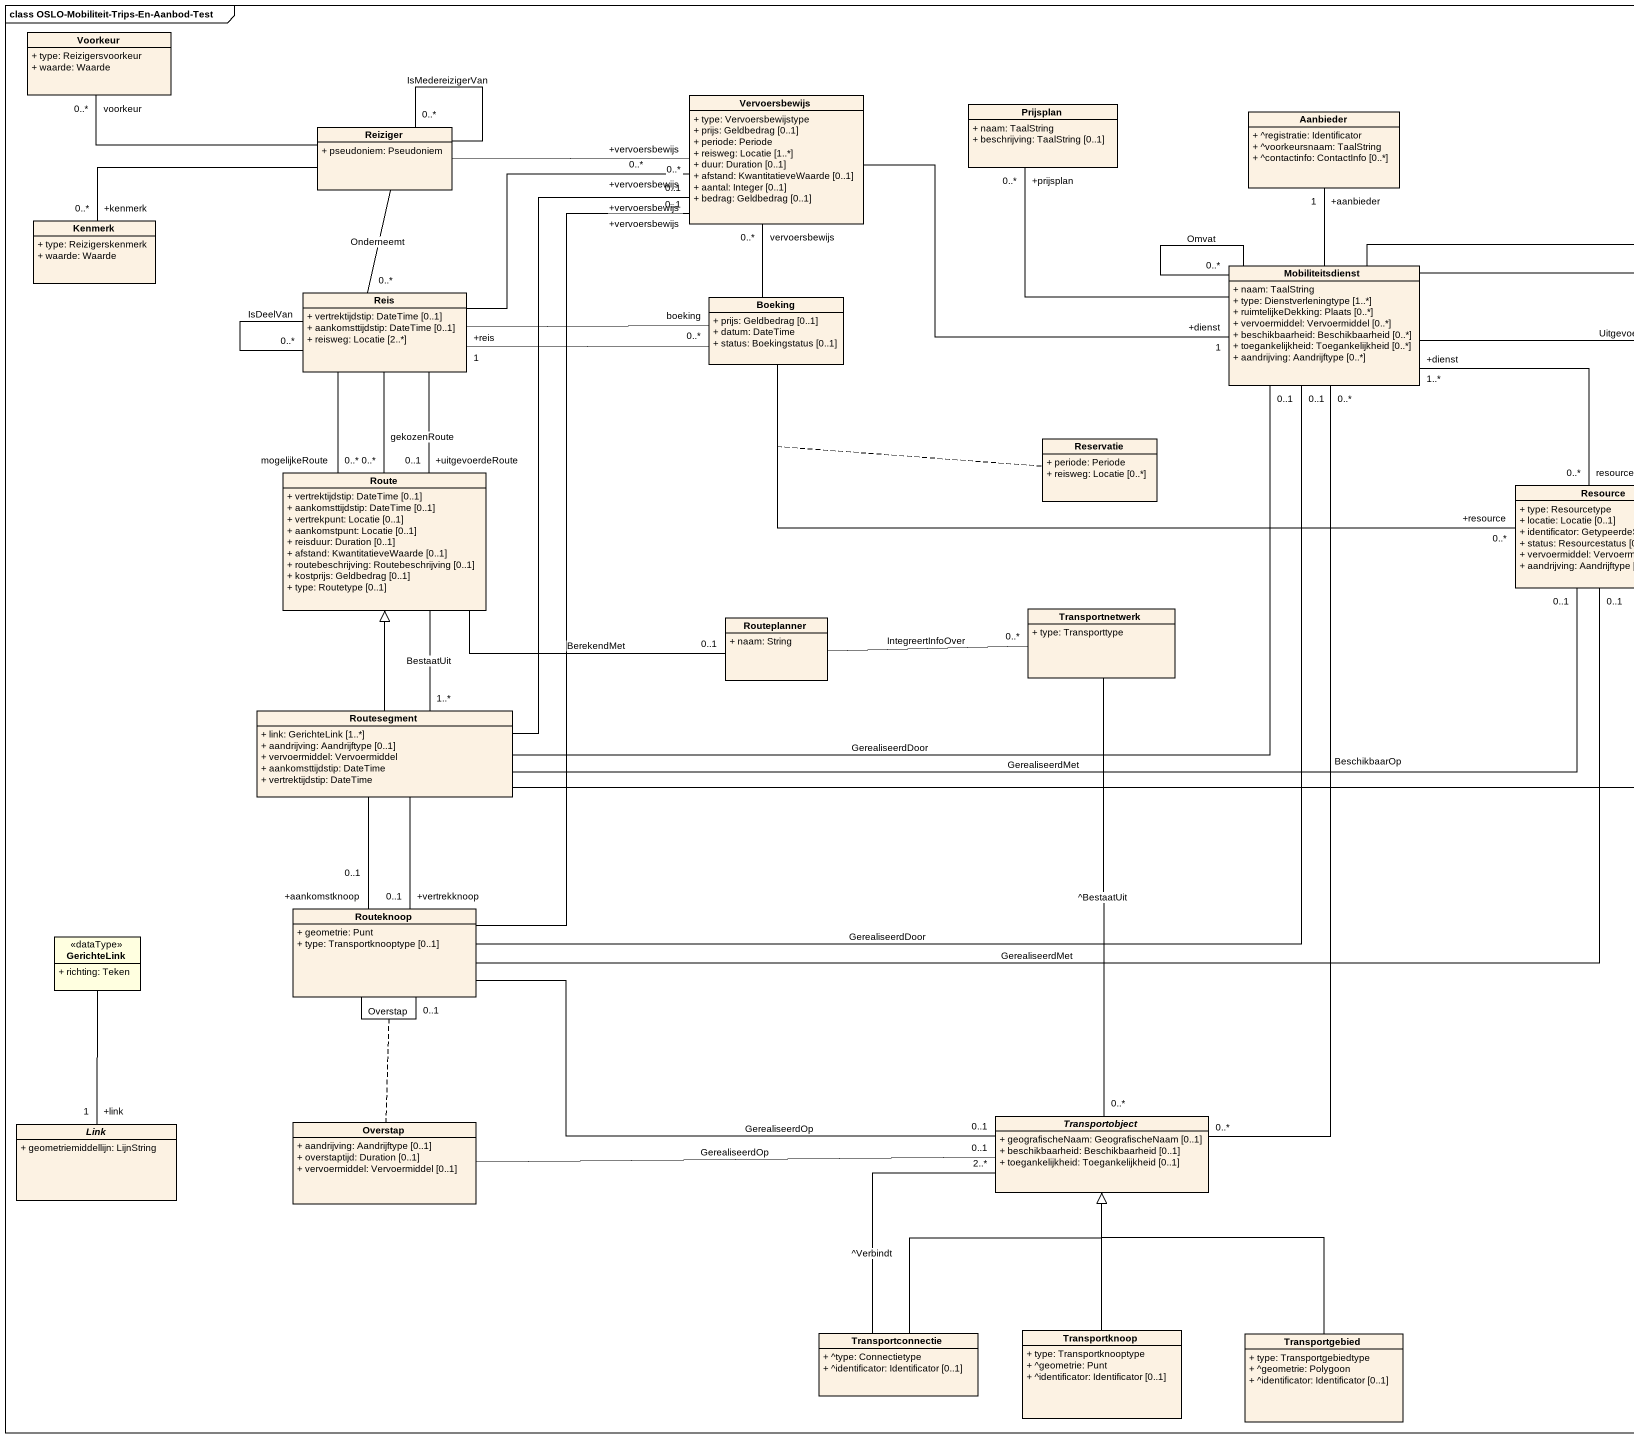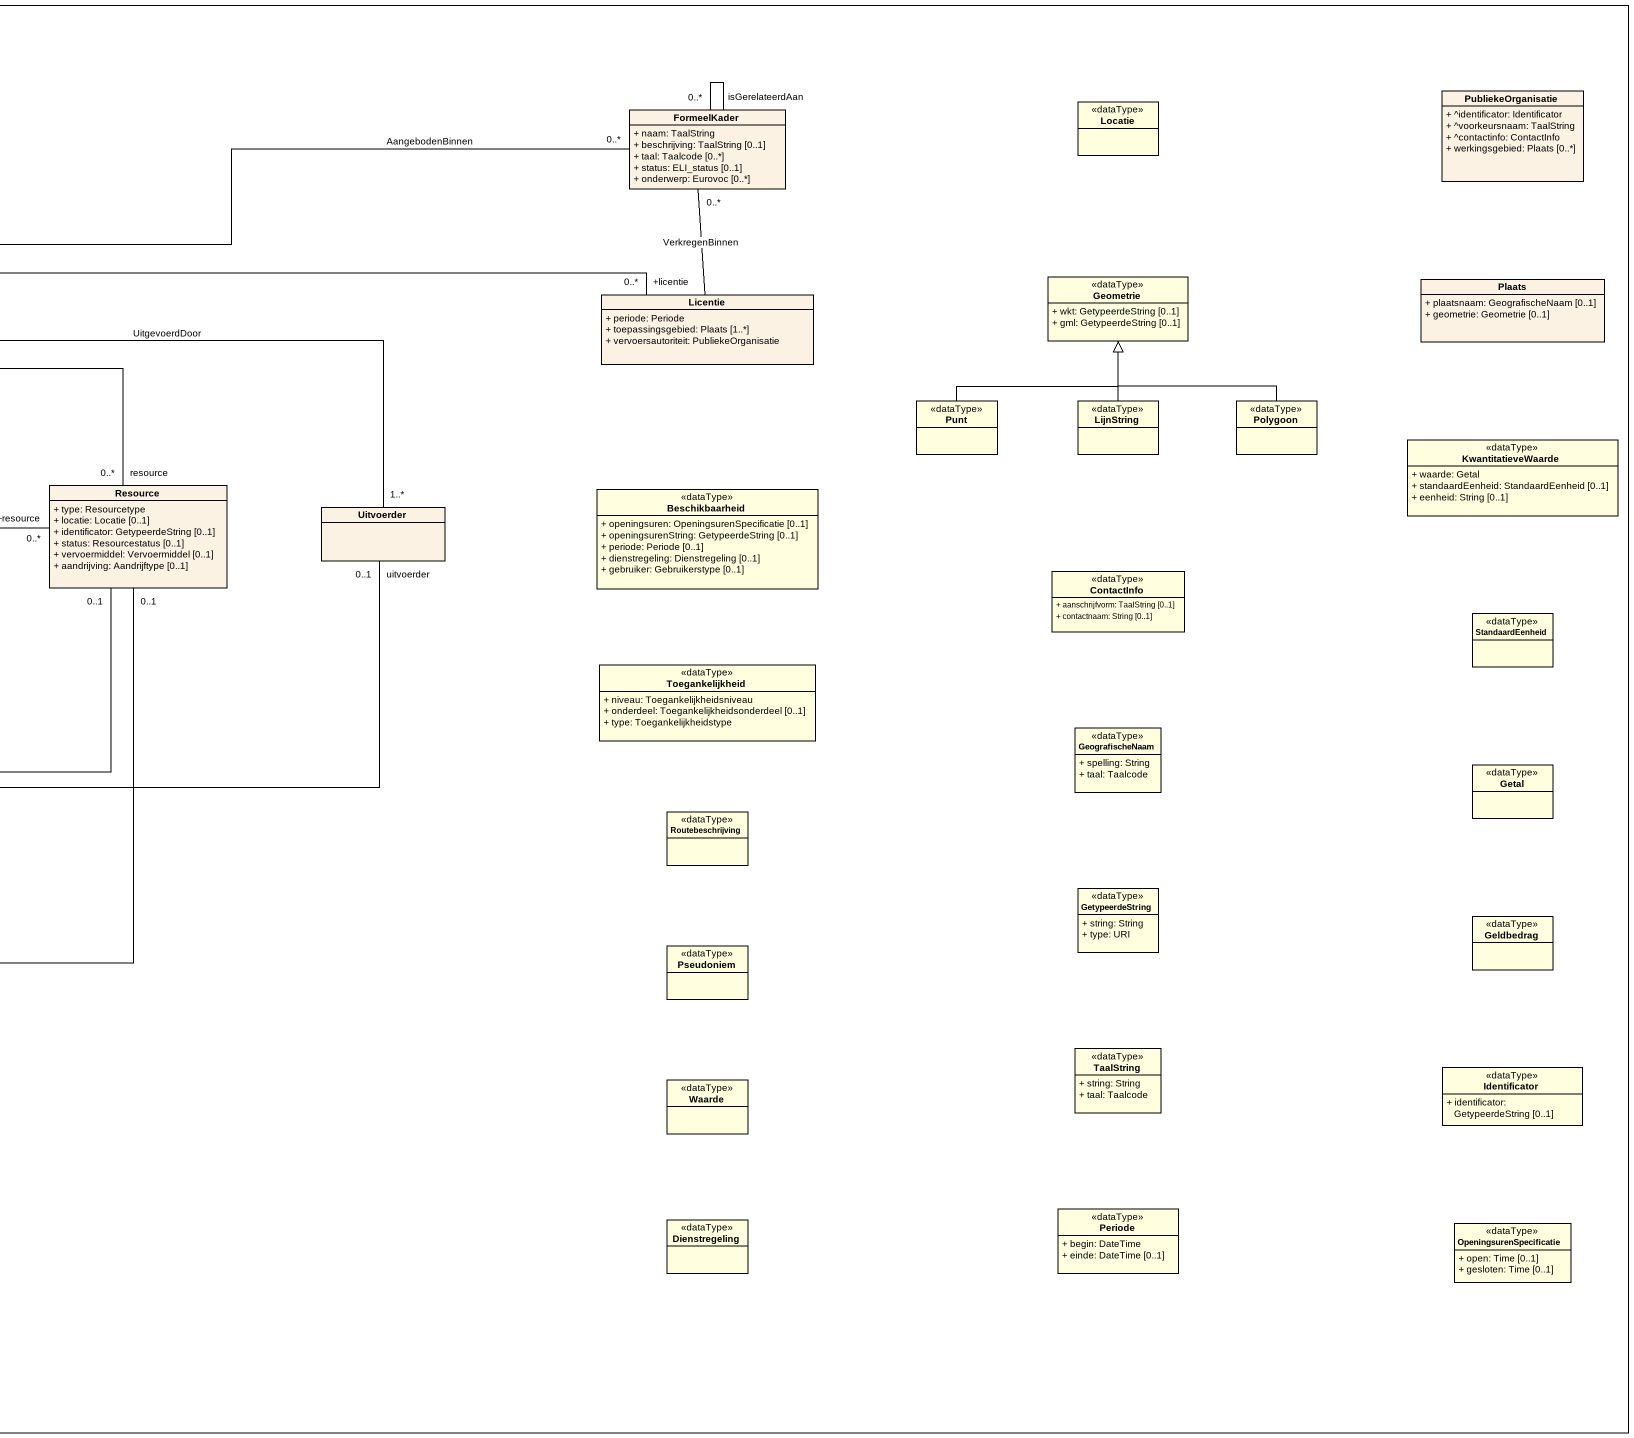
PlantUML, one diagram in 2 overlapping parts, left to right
@startuml
mainframe class OSLO-Mobiliteit-Trips-En-Aanbod-Test
hide circle
hide empty members
skinparam classAttributeIconSize 0
class Voorkeur {
  + type: Reizigersvoorkeur
  + waarde: Waarde
}
class Vervoersbewijs {
  + type: Vervoersbewijstype
  + prijs: Geldbedrag [0..1]
  + periode: Periode
  + reisweg: Locatie [1..*]
  + duur: Duration [0..1]
  + afstand: KwantitatieveWaarde [0..1]
  + aantal: Integer [0..1]
  + bedrag: Geldbedrag [0..1]
}
class Prijsplan {
  + naam: TaalString
  + beschrijving: TaalString [0..1]
}
class Aanbieder {
  + ^registratie: Identificator
  + ^voorkeursnaam: TaalString
  + ^contactinfo: ContactInfo [0..*]
}
class FormeelKader {
  + naam: TaalString
  + beschrijving: TaalString [0..1]
  + taal: Taalcode [0..*]
  + status: ELI_status [0..1]
  + onderwerp: Eurovoc [0..*]
}
class Locatie <<dataType>> #FFFFE0
class PubliekeOrganisatie {
  + ^identificator: Identificator
  + ^voorkeursnaam: TaalString
  + ^contactinfo: ContactInfo
  + werkingsgebied: Plaats [0..*]
}
class Reiziger {
  + pseudoniem: Pseudoniem
}
class Kenmerk {
  + type: Reizigerskenmerk
  + waarde: Waarde
}
class Mobiliteitsdienst {
  + naam: TaalString
  + type: Dienstverleningtype [1..*]
  + ruimtelijkeDekking: Plaats [0..*]
  + vervoermiddel: Vervoermiddel [0..*]
  + beschikbaarheid: Beschikbaarheid [0..*]
  + toegankelijkheid: Toegankelijkheid [0..*]
  + aandrijving: Aandrijftype [0..*]
}
class Reis {
  + vertrektijdstip: DateTime [0..1]
  + aankomsttijdstip: DateTime [0..1]
  + reisweg: Locatie [2..*]
}
class Boeking {
  + prijs: Geldbedrag [0..1]
  + datum: DateTime
  + status: Boekingstatus [0..1]
}
class Licentie {
  + periode: Periode
  + toepassingsgebied: Plaats [1..*]
  + vervoersautoriteit: PubliekeOrganisatie
}
class Geometrie <<dataType>> #FFFFE0 {
  + wkt: GetypeerdeString [0..1]
  + gml: GetypeerdeString [0..1]
}
class Plaats {
  + plaatsnaam: GeografischeNaam [0..1]
  + geometrie: Geometrie [0..1]
}
class Punt <<dataType>> #FFFFE0
class LijnString <<dataType>> #FFFFE0
class Polygoon <<dataType>> #FFFFE0
class Route {
  + vertrektijdstip: DateTime [0..1]
  + aankomsttijdstip: DateTime [0..1]
  + vertrekpunt: Locatie [0..1]
  + aankomstpunt: Locatie [0..1]
  + reisduur: Duration [0..1]
  + afstand: KwantitatieveWaarde [0..1]
  + routebeschrijving: Routebeschrijving [0..1]
  + kostprijs: Geldbedrag [0..1]
  + type: Routetype [0..1]
}
class Reservatie {
  + periode: Periode
  + reisweg: Locatie [0..*]
}
class KwantitatieveWaarde <<dataType>> #FFFFE0 {
  + waarde: Getal
  + standaardEenheid: StandaardEenheid [0..1]
  + eenheid: String [0..1]
}
class Resource {
  + type: Resourcetype
  + locatie: Locatie [0..1]
  + identificator: GetypeerdeString [0..1]
  + status: Resourcestatus [0..1]
  + vervoermiddel: Vervoermiddel [0..1]
  + aandrijving: Aandrijftype [0..1]
}
class Uitvoerder
class Beschikbaarheid <<dataType>> #FFFFE0 {
  + openingsuren: OpeningsurenSpecificatie [0..1]
  + openingsurenString: GetypeerdeString [0..1]
  + periode: Periode [0..1]
  + dienstregeling: Dienstregeling [0..1]
  + gebruiker: Gebruikerstype [0..1]
}
class ContactInfo <<dataType>> #FFFFE0 {
  + aanschrijfvorm: TaalString [0..1]
  + contactnaam: String [0..1]
}
class Routeplanner {
  + naam: String
}
class Transportnetwerk {
  + type: Transporttype
}
class StandaardEenheid <<dataType>> #FFFFE0
class Toegankelijkheid <<dataType>> #FFFFE0 {
  + niveau: Toegankelijkheidsniveau
  + onderdeel: Toegankelijkheidsonderdeel [0..1]
  + type: Toegankelijkheidstype
}
class Routesegment {
  + link: GerichteLink [1..*]
  + aandrijving: Aandrijftype [0..1]
  + vervoermiddel: Vervoermiddel
  + aankomsttijdstip: DateTime
  + vertrektijdstip: DateTime
}
class GeografischeNaam <<dataType>> #FFFFE0 {
  + spelling: String
  + taal: Taalcode
}
class Getal <<dataType>> #FFFFE0
class Routebeschrijving <<dataType>> #FFFFE0
class Routeknoop {
  + geometrie: Punt
  + type: Transportknooptype [0..1]
}
class GetypeerdeString <<dataType>> #FFFFE0 {
  + string: String
  + type: URI
}
class Geldbedrag <<dataType>> #FFFFE0
class GerichteLink <<dataType>> #FFFFE0 {
  + richting: Teken
}
class Pseudoniem <<dataType>> #FFFFE0
class Waarde <<dataType>> #FFFFE0
class TaalString <<dataType>> #FFFFE0 {
  + string: String
  + taal: Taalcode
}
class Identificator <<dataType>> #FFFFE0 {
  + identificator: GetypeerdeString [0..1]
}
abstract class Link {
  + geometriemiddellijn: LijnString
}
class Overstap {
  + aandrijving: Aandrijftype [0..1]
  + overstaptijd: Duration [0..1]
  + vervoermiddel: Vervoermiddel [0..1]
}
abstract class Transportobject {
  + geografischeNaam: GeografischeNaam [0..1]
  + beschikbaarheid: Beschikbaarheid [0..1]
  + toegankelijkheid: Toegankelijkheid [0..1]
}
class Dienstregeling <<dataType>> #FFFFE0
class Periode <<dataType>> #FFFFE0 {
  + begin: DateTime
  + einde: DateTime [0..1]
}
class OpeningsurenSpecificatie <<dataType>> #FFFFE0 {
  + open: Time [0..1]
  + gesloten: Time [0..1]
}
class Transportconnectie {
  + ^type: Connectietype
  + ^identificator: Identificator [0..1]
}
class Transportknoop {
  + type: Transportknooptype
  + ^geometrie: Punt
  + ^identificator: Identificator [0..1]
}
class Transportgebied {
  + type: Transportgebiedtype
  + ^geometrie: Polygoon
  + ^identificator: Identificator [0..1]
}
Vervoersbewijs -right- "+dienst\n1" Mobiliteitsdienst
Aanbieder "+aanbieder\n1" -- Mobiliteitsdienst
FormeelKader -- "0..*" FormeelKader : isGerelateerdAan
Reiziger -left- "voorkeur\n0..*" Voorkeur
Reiziger -right- "+vervoersbewijs\n0..*" Vervoersbewijs
Reiziger -- "0..*" Reiziger : IsMedereizigerVan
Reiziger -left- "+kenmerk\n0..*" Kenmerk
Reiziger -- "0..*" Reis : Onderneemt
Mobiliteitsdienst -up- "+prijsplan\n0..*" Prijsplan
Mobiliteitsdienst -right- "0..*" FormeelKader : AangebodenBinnen
Mobiliteitsdienst -- "0..*" Mobiliteitsdienst : Omvat
Mobiliteitsdienst -right- "+licentie\n0..*" Licentie
Mobiliteitsdienst "+dienst\n1..*" -- "resource\n0..*" Resource
Mobiliteitsdienst -right- "1..*" Uitvoerder : UitgevoerdDoor
Mobiliteitsdienst "0..*" -- "0..*" Transportobject : BeschikbaarOp
Reis -right- "+vervoersbewijs\n0..*" Vervoersbewijs
Reis -- "0..*" Reis : IsDeelVan
Reis -right- "boeking\n0..*" Boeking
Reis -- "+uitgevoerdeRoute\n0..1" Route
Reis -- "mogelijkeRoute\n0..*" Route
Reis -- "gekozenRoute\n0..*" Route
Boeking -up- "vervoersbewijs\n0..*" Vervoersbewijs
Boeking -left- "+reis\n1" Reis
Boeking -right- "+resource\n0..*" Resource
(Boeking, Resource) .. Reservatie
Licentie -up- "0..*" FormeelKader : VerkregenBinnen
Punt -up-|> Geometrie
LijnString -up-|> Geometrie
Polygoon -up-|> Geometrie
Route -right- "0..1" Routeplanner : BerekendMet
Route -- "1..*" Routesegment : BestaatUit
Routeplanner -right- "0..*" Transportnetwerk : IntegreertInfoOver
Transportnetwerk -- "0..*" Transportobject : ^BestaatUit
Routesegment -up- "+vervoersbewijs\n0..1" Vervoersbewijs
Routesegment -right- "0..1" Mobiliteitsdienst : GerealiseerdDoor
Routesegment -up-|> Route
Routesegment -right- "0..1" Resource : GerealiseerdMet
Routesegment -right- "uitvoerder\n0..1" Uitvoerder
Routesegment -- "+vertrekknoop\n0..1" Routeknoop
Routesegment -- "+aankomstknoop\n0..1" Routeknoop
Routeknoop -up- "+vervoersbewijs\n0..1" Vervoersbewijs
Routeknoop -up- "0..1" Mobiliteitsdienst : GerealiseerdDoor
Routeknoop -right- "0..1" Resource : GerealiseerdMet
Routeknoop -- "0..1" Routeknoop : Overstap
(Routeknoop, Routeknoop) .. Overstap
Routeknoop -right- "0..1" Transportobject : GerealiseerdOp
GerichteLink -- "+link\n1" Link
Overstap -right- "0..1" Transportobject : GerealiseerdOp
Transportconnectie -up- "2..*" Transportobject : ^Verbindt
Transportconnectie -up-|> Transportobject
Transportknoop -up-|> Transportobject
Transportgebied -up-|> Transportobject
@enduml
